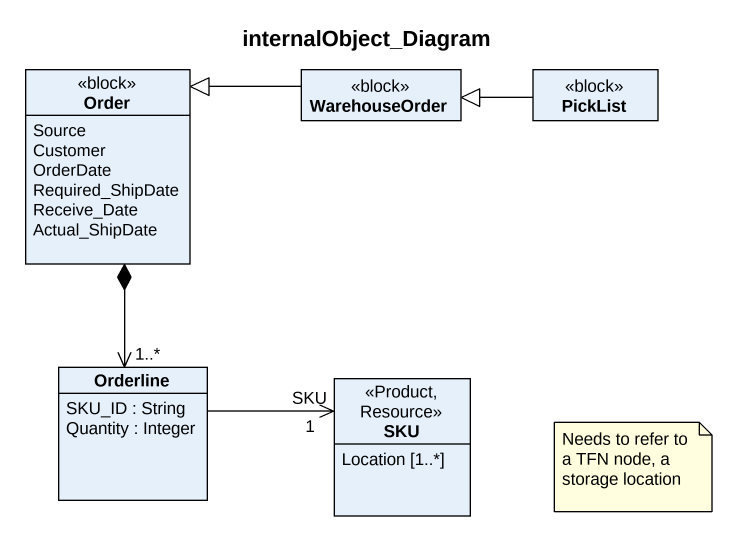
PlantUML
@startuml
title internalObject_Diagram
hide circle
hide empty members
class Order <<block>> {
  Source
  Customer
  OrderDate
  Required_ShipDate
  Receive_Date
  Actual_ShipDate
}
class WarehouseOrder <<block>>
class PickList <<block>>
class Orderline {
  SKU_ID : String
  Quantity : Integer
}
class SKU <<Product, Resource>> {
  Location [1..*]
}
Order *--> "1..*" Orderline
WarehouseOrder -left-|> Order
PickList -left-|> WarehouseOrder
SKU "SKU\n1" <-left- Orderline
note as N1
  Needs to refer to a TFN node, a storage location
end note
@enduml
